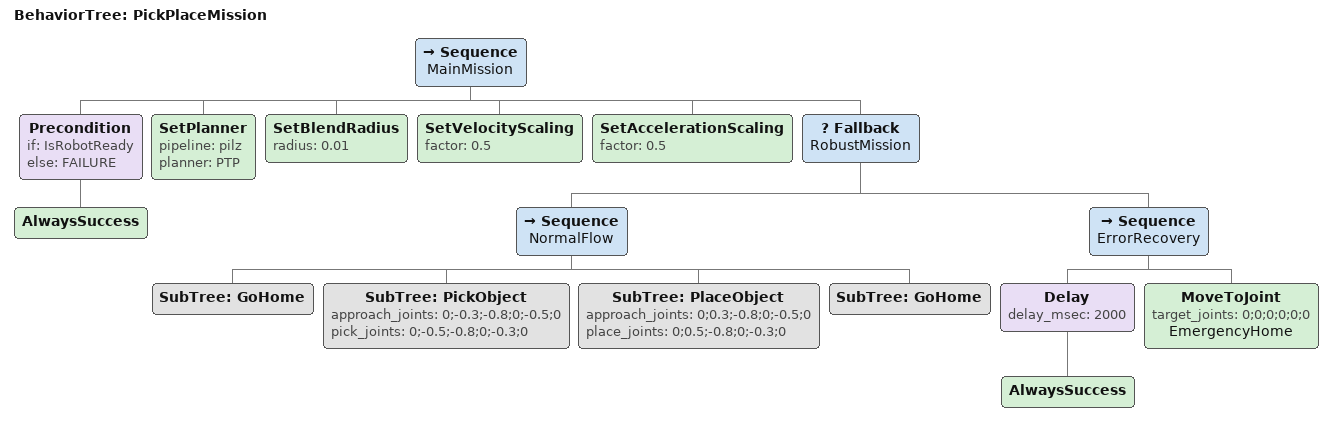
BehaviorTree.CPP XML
<?xml version="1.0"?>
<!--
  Pick and Place Mission
  High-level mission tree using SubTrees for modularity
  Demonstrates: Fallback recovery, Condition checks, SubTree composition
-->
<root BTCPP_format="4">
  <!-- Include SubTree definitions -->
  <include path="primitives/go_home.xml"/>
  <include path="primitives/setup_motion.xml"/>
  <include path="skills/pick_object.xml"/>
  <include path="skills/place_object.xml"/>

  <BehaviorTree ID="PickPlaceMission">
    <Sequence name="MainMission">

      <!-- Pre-flight check: Ensure robot is ready -->
      <Precondition if="IsRobotReady" else="FAILURE">
        <AlwaysSuccess/>
      </Precondition>

      <!-- Configure motion planner -->
      <SetPlanner pipeline="pilz" planner="PTP"/>
      <SetBlendRadius radius="0.01"/>
      <SetVelocityScaling factor="0.5"/>
      <SetAccelerationScaling factor="0.5"/>

      <!-- Main mission with Fallback recovery -->
      <Fallback name="RobustMission">

        <!-- Normal flow -->
        <Sequence name="NormalFlow">
          <!-- Go home first -->
          <SubTree ID="GoHome"/>

          <!-- Pick object -->
          <SubTree ID="PickObject"
            approach_joints="0;-0.3;-0.8;0;-0.5;0"
            pick_joints="0;-0.5;-0.8;0;-0.3;0"/>

          <!-- Place object -->
          <SubTree ID="PlaceObject"
            approach_joints="0;0.3;-0.8;0;-0.5;0"
            place_joints="0;0.5;-0.8;0;-0.3;0"/>

          <!-- Return home -->
          <SubTree ID="GoHome"/>
        </Sequence>

        <!-- Error recovery: Always try to go home -->
        <Sequence name="ErrorRecovery">
          <Delay delay_msec="2000">
            <AlwaysSuccess/>
          </Delay>
          <MoveToJoint target_joints="0;0;0;0;0;0" name="EmergencyHome"/>
        </Sequence>

      </Fallback>
    </Sequence>
  </BehaviorTree>
</root>
